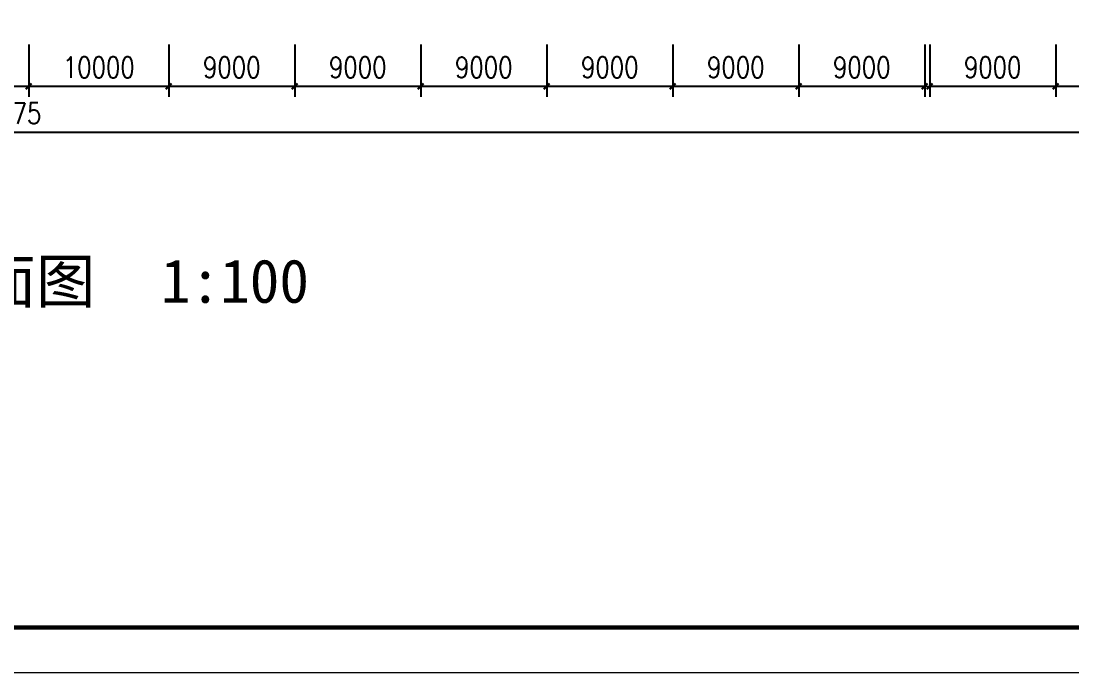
# Model space of a CAD drawing. Extents: x 5719244 to 11985375, y 1211094 to 3157953.
# Drawn here: x 11857361 to 11932429, y 2964819 to 3011419 of the extents above; entities that cross this region are included whole.
import ezdxf

# ---------------------------------------------------------------- set-up
doc = ezdxf.new("R2010")
doc.units = 0
doc.header["$LTSCALE"] = 500
doc.header["$MEASUREMENT"] = 0
doc.layers.get('0').update_dxf_attribs({"linetype": 'CONTINUOUS', "lineweight": 0})
doc.layers.get('DEFPOINTS').update_dxf_attribs({"linetype": 'CONTINUOUS', "lineweight": 0})
doc.layers.add('AXIS', color=3, linetype='CONTINUOUS', lineweight=0)
doc.layers.add('PUB_DIM', color=3, linetype='CONTINUOUS', lineweight=0)
doc.styles.add('DIM_FONT', font='SIMPLEX.shx', dxfattribs={"width": 0.8})
doc.styles.add('HTT', font='simhei_0.ttf')
doc.dimstyles.new('DIMN300-X', dxfattribs={"dimscale": 3, "dimtxt": 500, "dimasz": 1, "dimexe": 250, "dimexo": 0, "dimgap": 200, "dimtad": 1, "dimdec": 0, "dimzin": 0, "dimdsep": 46, "dimtxsty": 'DIM_FONT', "dimblk": '_DIMX', "dimblk1": '_DIMX', "dimblk2": '_DIMX', "dimsah": 1, "dimcen": 0, "dimdle": 187.057091, "dimclrd": 3, "dimclre": 3, "dimclrt": 7, "dimadec": 0, "dimazin": 0, "dimtfac": 2.166667, "dimtdec": 0, "dimtix": 1, "dimtmove": 2, "dimatfit": 3, "dimldrblk": '_DIMX', "dimfxl": 1, "dimtolj": 1, "dimtzin": 0, "dimarcsym": 0})

# ---------------------------------------------------------------- blocks, each defined once
blk = doc.blocks.new('_DIMX')
blk.add_line((-150, 0), (150, 0))
at = {"const_width": 50}
blk.add_lwpolyline([(-70, -70), (70, 70)], dxfattribs=at)
blk = doc.blocks.new('*D285')
at = {"layer": 'DEFPOINTS', "color": 0, "transparency": 16777216}
for p in [(11931264, 3009747), (11940264, 3009747), (11931264, 3006747)]:
    blk.add_point(p, dxfattribs=at)
at = {"layer": 'PUB_DIM', "color": 3, "lineweight": -2, "transparency": 16777216}
for p, q in [((11931264, 3009747), (11931264, 3005997)), ((11940264, 3009747), (11940264, 3005997)), ((11940261, 3006747), (11931267, 3006747))]:
    blk.add_line(p, q, dxfattribs=at)
at = {"layer": 'PUB_DIM', "color": 3, "lineweight": -2, "transparency": 16777216, "xscale": 3, "yscale": 3, "zscale": 3, "rotation": 180}
blk.add_blockref('_DIMX', (11931264, 3006747), dxfattribs=at)
at = {"layer": 'PUB_DIM', "color": 3, "lineweight": -2, "transparency": 16777216, "xscale": 3, "yscale": 3, "zscale": 3}
blk.add_blockref('_DIMX', (11940264, 3006747), dxfattribs=at)
at = {"layer": 'PUB_DIM', "color": 7, "transparency": 16777216, "insert": (11935764, 3008097), "char_height": 1500, "attachment_point": 5, "style": 'DIM_FONT'}
blk.add_mtext('\\A1;9000', dxfattribs=at)
blk = doc.blocks.new('*D288')
at = {"layer": 'DEFPOINTS', "color": 0, "transparency": 16777216}
for p in [(11753189, 3011309), (11958264, 3011309), (11958264, 3003463)]:
    blk.add_point(p, dxfattribs=at)
at = {"layer": 'PUB_DIM', "color": 3, "lineweight": -2, "transparency": 16777216}
for p, q in [((11753189, 3011309), (11753189, 3002713)), ((11958264, 3011309), (11958264, 3002713)), ((11753192, 3003463), (11958261, 3003463))]:
    blk.add_line(p, q, dxfattribs=at)
at = {"layer": 'PUB_DIM', "color": 3, "lineweight": -2, "transparency": 16777216, "xscale": 3, "yscale": 3, "zscale": 3, "rotation": 180}
blk.add_blockref('_DIMX', (11753189, 3003463), dxfattribs=at)
at = {"layer": 'PUB_DIM', "color": 3, "lineweight": -2, "transparency": 16777216, "xscale": 3, "yscale": 3, "zscale": 3}
blk.add_blockref('_DIMX', (11958264, 3003463), dxfattribs=at)
at = {"layer": 'PUB_DIM', "color": 7, "transparency": 16777216, "insert": (11855726, 3004813), "char_height": 1500, "attachment_point": 5, "style": 'DIM_FONT'}
blk.add_mtext('\\A1;205075', dxfattribs=at)
blk = doc.blocks.new('*D326')
at = {"layer": 'DEFPOINTS', "color": 0, "transparency": 16777216}
for p in [(11847539, 3009747), (11857914, 3009747), (11847539, 3006747)]:
    blk.add_point(p, dxfattribs=at)
at = {"layer": 'PUB_DIM', "color": 3, "lineweight": -2, "transparency": 16777216}
for p, q in [((11847539, 3009747), (11847539, 3005997)), ((11857914, 3009747), (11857914, 3005997)), ((11857911, 3006747), (11847542, 3006747))]:
    blk.add_line(p, q, dxfattribs=at)
at = {"layer": 'PUB_DIM', "color": 3, "lineweight": -2, "transparency": 16777216, "xscale": 3, "yscale": 3, "zscale": 3, "rotation": 180}
blk.add_blockref('_DIMX', (11847539, 3006747), dxfattribs=at)
at = {"layer": 'PUB_DIM', "color": 3, "lineweight": -2, "transparency": 16777216, "xscale": 3, "yscale": 3, "zscale": 3}
blk.add_blockref('_DIMX', (11857914, 3006747), dxfattribs=at)
at = {"layer": 'PUB_DIM', "color": 7, "transparency": 16777216, "insert": (11852726, 3008097), "char_height": 1500, "attachment_point": 5, "style": 'DIM_FONT'}
blk.add_mtext('\\A1;10375', dxfattribs=at)
blk = doc.blocks.new('*D269')
at = {"layer": 'DEFPOINTS', "color": 0, "transparency": 16777216}
for p in [(11894914, 3009747), (11903914, 3009747), (11894914, 3006747)]:
    blk.add_point(p, dxfattribs=at)
at = {"layer": 'PUB_DIM', "color": 3, "lineweight": -2, "transparency": 16777216}
for p, q in [((11894914, 3009747), (11894914, 3005997)), ((11903914, 3009747), (11903914, 3005997)), ((11903911, 3006747), (11894917, 3006747))]:
    blk.add_line(p, q, dxfattribs=at)
at = {"layer": 'PUB_DIM', "color": 3, "lineweight": -2, "transparency": 16777216, "xscale": 3, "yscale": 3, "zscale": 3, "rotation": 180}
blk.add_blockref('_DIMX', (11894914, 3006747), dxfattribs=at)
at = {"layer": 'PUB_DIM', "color": 3, "lineweight": -2, "transparency": 16777216, "xscale": 3, "yscale": 3, "zscale": 3}
blk.add_blockref('_DIMX', (11903914, 3006747), dxfattribs=at)
at = {"layer": 'PUB_DIM', "color": 7, "transparency": 16777216, "insert": (11899414, 3008097), "char_height": 1500, "attachment_point": 5, "style": 'DIM_FONT'}
blk.add_mtext('\\A1;9000', dxfattribs=at)
blk = doc.blocks.new('*D270')
at = {"layer": 'DEFPOINTS', "color": 0, "transparency": 16777216}
for p in [(11867914, 3009747), (11876914, 3009747), (11867914, 3006747)]:
    blk.add_point(p, dxfattribs=at)
at = {"layer": 'PUB_DIM', "color": 3, "lineweight": -2, "transparency": 16777216}
for p, q in [((11867914, 3009747), (11867914, 3005997)), ((11876914, 3009747), (11876914, 3005997)), ((11876911, 3006747), (11867917, 3006747))]:
    blk.add_line(p, q, dxfattribs=at)
at = {"layer": 'PUB_DIM', "color": 3, "lineweight": -2, "transparency": 16777216, "xscale": 3, "yscale": 3, "zscale": 3, "rotation": 180}
blk.add_blockref('_DIMX', (11867914, 3006747), dxfattribs=at)
at = {"layer": 'PUB_DIM', "color": 3, "lineweight": -2, "transparency": 16777216, "xscale": 3, "yscale": 3, "zscale": 3}
blk.add_blockref('_DIMX', (11876914, 3006747), dxfattribs=at)
at = {"layer": 'PUB_DIM', "color": 7, "transparency": 16777216, "insert": (11872414, 3008097), "char_height": 1500, "attachment_point": 5, "style": 'DIM_FONT'}
blk.add_mtext('\\A1;9000', dxfattribs=at)
blk = doc.blocks.new('*D271')
at = {"layer": 'DEFPOINTS', "color": 0, "transparency": 16777216}
for p in [(11857914, 3009747), (11867914, 3009747), (11857914, 3006747)]:
    blk.add_point(p, dxfattribs=at)
at = {"layer": 'PUB_DIM', "color": 3, "lineweight": -2, "transparency": 16777216}
for p, q in [((11857914, 3009747), (11857914, 3005997)), ((11867914, 3009747), (11867914, 3005997)), ((11867911, 3006747), (11857917, 3006747))]:
    blk.add_line(p, q, dxfattribs=at)
at = {"layer": 'PUB_DIM', "color": 3, "lineweight": -2, "transparency": 16777216, "xscale": 3, "yscale": 3, "zscale": 3, "rotation": 180}
blk.add_blockref('_DIMX', (11857914, 3006747), dxfattribs=at)
at = {"layer": 'PUB_DIM', "color": 3, "lineweight": -2, "transparency": 16777216, "xscale": 3, "yscale": 3, "zscale": 3}
blk.add_blockref('_DIMX', (11867914, 3006747), dxfattribs=at)
at = {"layer": 'PUB_DIM', "color": 7, "transparency": 16777216, "insert": (11862914, 3008097), "char_height": 1500, "attachment_point": 5, "style": 'DIM_FONT'}
blk.add_mtext('\\A1;10000', dxfattribs=at)
blk = doc.blocks.new('*D272')
at = {"layer": 'DEFPOINTS', "color": 0, "transparency": 16777216}
for p in [(11885914, 3009747), (11894914, 3009747), (11885914, 3006747)]:
    blk.add_point(p, dxfattribs=at)
at = {"layer": 'PUB_DIM', "color": 3, "lineweight": -2, "transparency": 16777216}
for p, q in [((11885914, 3009747), (11885914, 3005997)), ((11894914, 3009747), (11894914, 3005997)), ((11894911, 3006747), (11885917, 3006747))]:
    blk.add_line(p, q, dxfattribs=at)
at = {"layer": 'PUB_DIM', "color": 3, "lineweight": -2, "transparency": 16777216, "xscale": 3, "yscale": 3, "zscale": 3, "rotation": 180}
blk.add_blockref('_DIMX', (11885914, 3006747), dxfattribs=at)
at = {"layer": 'PUB_DIM', "color": 3, "lineweight": -2, "transparency": 16777216, "xscale": 3, "yscale": 3, "zscale": 3}
blk.add_blockref('_DIMX', (11894914, 3006747), dxfattribs=at)
at = {"layer": 'PUB_DIM', "color": 7, "transparency": 16777216, "insert": (11890414, 3008097), "char_height": 1500, "attachment_point": 5, "style": 'DIM_FONT'}
blk.add_mtext('\\A1;9000', dxfattribs=at)
blk = doc.blocks.new('*D273')
at = {"layer": 'AXIS', "color": 3, "lineweight": -2, "transparency": 16777216}
for p, q in [((11876914, 3009747), (11876914, 3005997)), ((11885914, 3009747), (11885914, 3005997)), ((11885911, 3006747), (11876917, 3006747))]:
    blk.add_line(p, q, dxfattribs=at)
at = {"layer": 'DEFPOINTS', "color": 0, "transparency": 16777216}
for p in [(11876914, 3009747), (11885914, 3009747), (11876914, 3006747)]:
    blk.add_point(p, dxfattribs=at)
at = {"layer": 'AXIS', "color": 3, "lineweight": -2, "transparency": 16777216, "xscale": 3, "yscale": 3, "zscale": 3, "rotation": 180}
blk.add_blockref('_DIMX', (11876914, 3006747), dxfattribs=at)
at = {"layer": 'AXIS', "color": 3, "lineweight": -2, "transparency": 16777216, "xscale": 3, "yscale": 3, "zscale": 3}
blk.add_blockref('_DIMX', (11885914, 3006747), dxfattribs=at)
at = {"layer": 'AXIS', "color": 7, "transparency": 16777216, "insert": (11881414, 3008097), "char_height": 1500, "attachment_point": 5, "style": 'DIM_FONT'}
blk.add_mtext('\\A1;9000', dxfattribs=at)
blk = doc.blocks.new('*D274')
at = {"layer": 'DEFPOINTS', "color": 0, "transparency": 16777216}
for p in [(11912914, 3009747), (11921914, 3009747), (11912914, 3006747)]:
    blk.add_point(p, dxfattribs=at)
at = {"layer": 'PUB_DIM', "color": 3, "lineweight": -2, "transparency": 16777216}
for p, q in [((11912914, 3009747), (11912914, 3005997)), ((11921914, 3009747), (11921914, 3005997)), ((11921911, 3006747), (11912917, 3006747))]:
    blk.add_line(p, q, dxfattribs=at)
at = {"layer": 'PUB_DIM', "color": 3, "lineweight": -2, "transparency": 16777216, "xscale": 3, "yscale": 3, "zscale": 3, "rotation": 180}
blk.add_blockref('_DIMX', (11912914, 3006747), dxfattribs=at)
at = {"layer": 'PUB_DIM', "color": 3, "lineweight": -2, "transparency": 16777216, "xscale": 3, "yscale": 3, "zscale": 3}
blk.add_blockref('_DIMX', (11921914, 3006747), dxfattribs=at)
at = {"layer": 'PUB_DIM', "color": 7, "transparency": 16777216, "insert": (11917414, 3008097), "char_height": 1500, "attachment_point": 5, "style": 'DIM_FONT'}
blk.add_mtext('\\A1;9000', dxfattribs=at)
blk = doc.blocks.new('*D275')
at = {"layer": 'DEFPOINTS', "color": 0, "transparency": 16777216}
for p in [(11903914, 3009747), (11912914, 3009747), (11903914, 3006747)]:
    blk.add_point(p, dxfattribs=at)
at = {"layer": 'PUB_DIM', "color": 3, "lineweight": -2, "transparency": 16777216}
for p, q in [((11903914, 3009747), (11903914, 3005997)), ((11912914, 3009747), (11912914, 3005997)), ((11912911, 3006747), (11903917, 3006747))]:
    blk.add_line(p, q, dxfattribs=at)
at = {"layer": 'PUB_DIM', "color": 3, "lineweight": -2, "transparency": 16777216, "xscale": 3, "yscale": 3, "zscale": 3, "rotation": 180}
blk.add_blockref('_DIMX', (11903914, 3006747), dxfattribs=at)
at = {"layer": 'PUB_DIM', "color": 3, "lineweight": -2, "transparency": 16777216, "xscale": 3, "yscale": 3, "zscale": 3}
blk.add_blockref('_DIMX', (11912914, 3006747), dxfattribs=at)
at = {"layer": 'PUB_DIM', "color": 7, "transparency": 16777216, "insert": (11908414, 3008097), "char_height": 1500, "attachment_point": 5, "style": 'DIM_FONT'}
blk.add_mtext('\\A1;9000', dxfattribs=at)
blk = doc.blocks.new('*D276')
at = {"layer": 'DEFPOINTS', "color": 0, "transparency": 16777216}
for p in [(11922264, 3009747), (11931264, 3009747), (11922264, 3006747)]:
    blk.add_point(p, dxfattribs=at)
at = {"layer": 'PUB_DIM', "color": 3, "lineweight": -2, "transparency": 16777216}
for p, q in [((11922264, 3009747), (11922264, 3005997)), ((11931264, 3009747), (11931264, 3005997)), ((11931261, 3006747), (11922267, 3006747))]:
    blk.add_line(p, q, dxfattribs=at)
at = {"layer": 'PUB_DIM', "color": 3, "lineweight": -2, "transparency": 16777216, "xscale": 3, "yscale": 3, "zscale": 3, "rotation": 180}
blk.add_blockref('_DIMX', (11922264, 3006747), dxfattribs=at)
at = {"layer": 'PUB_DIM', "color": 3, "lineweight": -2, "transparency": 16777216, "xscale": 3, "yscale": 3, "zscale": 3}
blk.add_blockref('_DIMX', (11931264, 3006747), dxfattribs=at)
at = {"layer": 'PUB_DIM', "color": 7, "transparency": 16777216, "insert": (11926764, 3008097), "char_height": 1500, "attachment_point": 5, "style": 'DIM_FONT'}
blk.add_mtext('\\A1;9000', dxfattribs=at)

msp = doc.modelspace()

# ---------------------------------------------------------------- linework, layer by layer
at = {"color": 4}
msp.add_lwpolyline([(11711931.4, 2964819.4), (11711931.4, 3157952.8), (11985374.5, 3157952.8), (11985374.5, 2964819.4)], close=True, dxfattribs=at)
at = {"color": 4, "const_width": 325.1}
msp.add_lwpolyline([(11715182.8, 2968070.8), (11982123.1, 2968070.8), (11982123.1, 3154701.4), (11715182.8, 3154701.4)], close=True, dxfattribs=at)

# ---------------------------------------------------------------- texts
at = {"color": 7, "linetype": 'Continuous', "style": 'HTT'}
for s, p in [('1,2号楼地下室平面图', (11822387.1, 2991258.9)), ('1:100', (11867351.8, 2991280.2))]:
    msp.add_text(s, height=3110.4, dxfattribs=at).set_placement(p)

# ---------------------------------------------------------------- dimensions: what is measured, and where the dimension line sits
at = {"layer": 'AXIS'}
dim = msp.add_aligned_dim(p1=(11885913.7, 3009746.9), p2=(11876913.7, 3009746.9), distance=3000, dimstyle='DIMN300-X', dxfattribs=at)
dim.commit()
dim.dimension.update_dxf_attribs({"geometry": '*D273', "text_midpoint": (11881413.7, 3008096.9)})
at = {"layer": 'PUB_DIM'}
dim = msp.add_linear_dim(base=(11958263.7, 3003463), p1=(11753188.7, 3011308.6), p2=(11958263.7, 3011308.6), dimstyle='DIMN300-X', dxfattribs=at)
dim.commit()
dim.dimension.update_dxf_attribs({"geometry": '*D288', "text_midpoint": (11855726.2, 3004813)})
for p1, p2, picture, middle in [((11857913.7, 3009746.9), (11847538.7, 3009746.9), '*D326', (11852726.2, 3008096.9)), ((11867913.7, 3009746.9), (11857913.7, 3009746.9), '*D271', (11862913.7, 3008096.9)), ((11876913.7, 3009746.9), (11867913.7, 3009746.9), '*D270', (11872413.7, 3008096.9)), ((11894913.7, 3009746.9), (11885913.7, 3009746.9), '*D272', (11890413.7, 3008096.9)), ((11903913.7, 3009746.9), (11894913.7, 3009746.9), '*D269', (11899413.7, 3008096.9)), ((11912913.7, 3009746.9), (11903913.7, 3009746.9), '*D275', (11908413.7, 3008096.9)), ((11921913.7, 3009746.9), (11912913.7, 3009746.9), '*D274', (11917413.7, 3008096.9)), ((11931263.7, 3009746.9), (11922263.7, 3009746.9), '*D276', (11926763.7, 3008096.9)), ((11940263.7, 3009746.9), (11931263.7, 3009746.9), '*D285', (11935763.7, 3008096.9))]:
    dim = msp.add_aligned_dim(p1=p1, p2=p2, distance=3000, dimstyle='DIMN300-X', dxfattribs=at)
    dim.commit()
    dim.dimension.update_dxf_attribs({"geometry": picture, "text_midpoint": middle})

doc.saveas('drawing.dxf')
